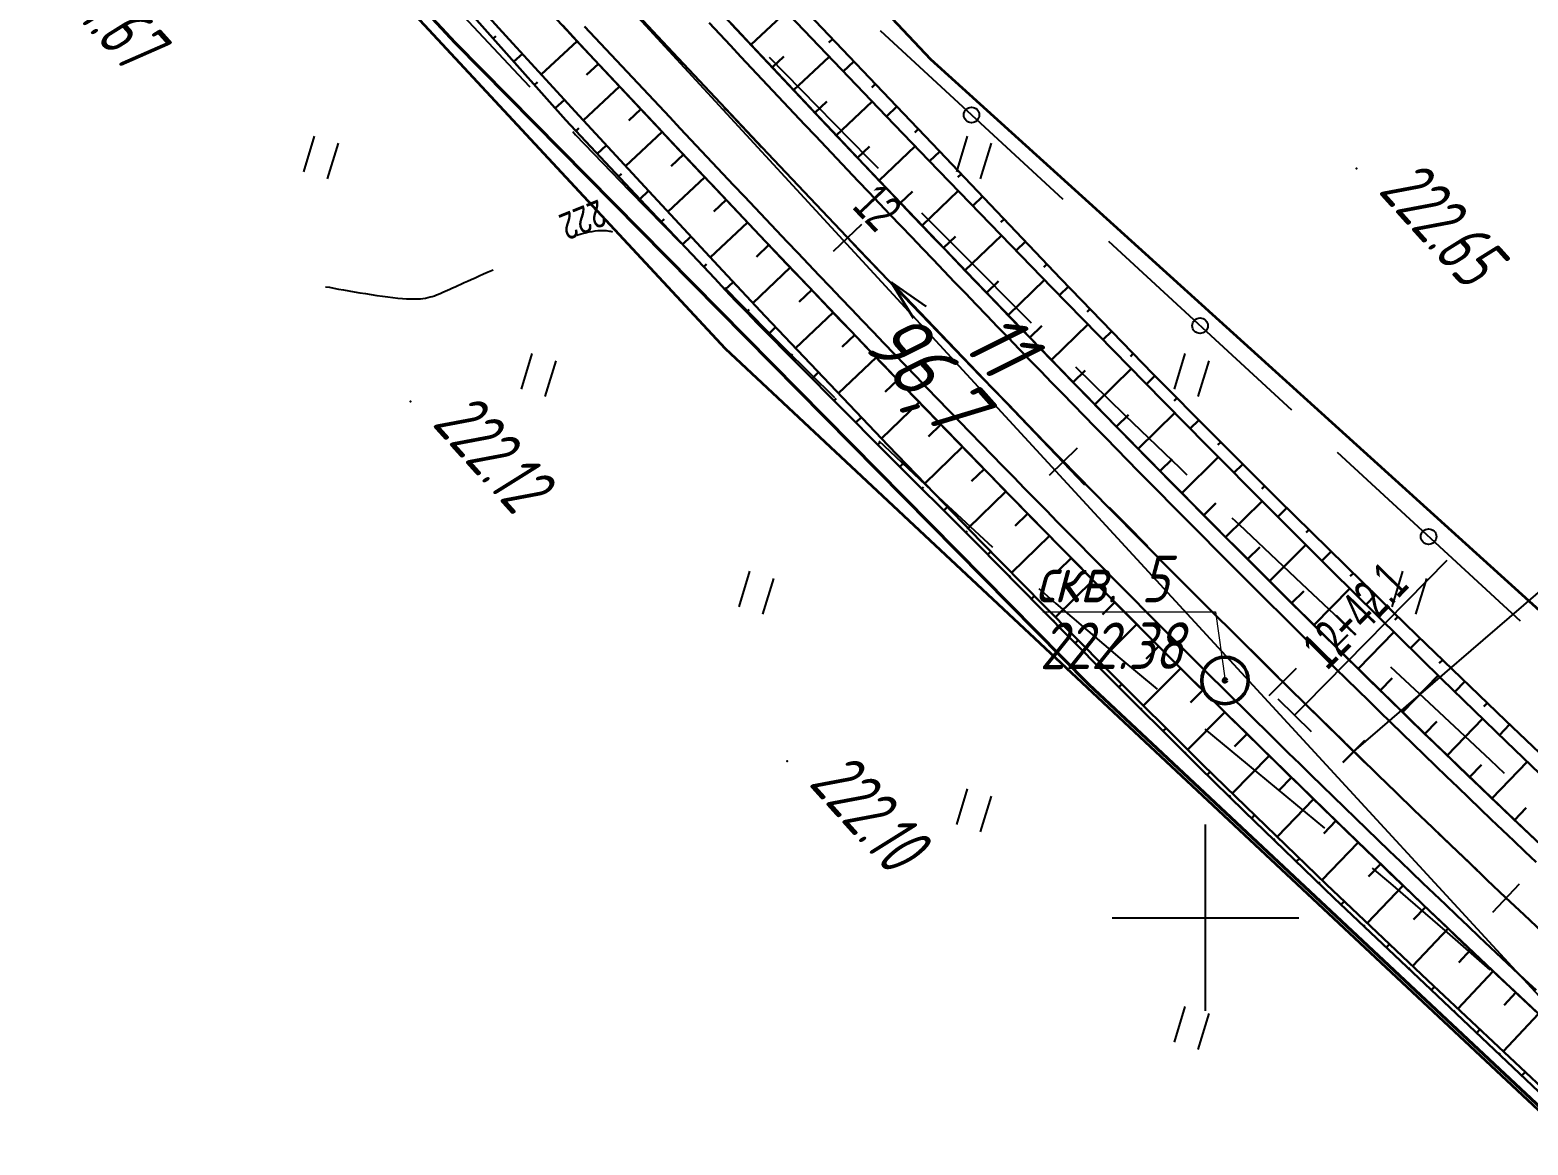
# Model space of a CAD drawing. Header units: millimetres. Extents: x -1799 to 6962, y -1020 to 4121.
# Drawn here: x -681.3 to -584.9, y 3464 to 3535.8 of the extents above; entities that cross this region are included whole.
import ezdxf
from ezdxf import colors
from ezdxf.entities.mleader import LeaderData, LeaderLine
from ezdxf.math import Vec2, Vec3

# ---------------------------------------------------------------- set-up
doc = ezdxf.new("R2010")
doc.units = ezdxf.units.MM
doc.linetypes.add('CONTI', pattern=[0])
doc.linetypes.add('STROT', pattern=[1.7, 0.5, -1.2])
for name, color, linetype, lineweight in [('10', 1, 'Continuous', 35), ('геология', 7, 'Continuous', 20), ('КОПИЯ_ОСЬ_13_ОТКОСЫ', 7, 'Continuous', 30), ('КОПИЯ_ОСЬ_ГРАНИЦЫ_ПОЛОС', 7, 'Continuous', 30), ('ОСЬ_ВЕРХ_ПОКРЫТИЯ_ГРАНИЦЫ_ПОЛОС', 7, 'Continuous', 30), ('ОСЬ_ВЕРХ_ПОКРЫТИЯ_ОСЬ', 1, 'Continuous', 30), ('Отметки', 5, 'Continuous', 30), ('Уклоны ПЧ', 5, 'Continuous', 30)]:
    doc.layers.add(name, color=color, linetype=linetype, lineweight=lineweight)
for name, color, linetype in [('_Ростелеком', 6, 'Continuous'), ('GOR_BDEFAULT', 212, 'CONTI'), ('PI_OTDEFAULT', 172, 'CONTI'), ('PI_TTDEFAULT', 5, 'CONTI'), ('PLN_O', 7, 'CONTI'), ('SETKR', 2, 'CONTI'), ('SIT_LDEFAULT', 7, 'CONTI'), ('ZAPSKDEFAULT', 7, 'CONTI'), ('КОПИЯ_ОСЬ_ТАНГЕНСЫ', 1, 'Continuous'), ('ОСЬ_ВЕРХ_ПОКРЫТИЯ_ПИКЕТЫ', 1, 'Continuous'), ('ОСЬ_ВЕРХ_ПОКРЫТИЯ_РАЗБИВКА_КРИВ', 1, 'Continuous'), ('ОСЬ_ВЕРХ_ПОКРЫТИЯ_ТАНГЕНСЫ', 1, 'Continuous'), ('разметка', 7, 'Continuous')]:
    doc.layers.add(name, color=color, linetype=linetype)
doc.styles.add('eskd', font='spds.shx', dxfattribs={"width": 1.2, "oblique": 15})
doc.styles.add('SHRFT', font='TXT', dxfattribs={"width": 3.5})
doc.styles.get("Standard").update_dxf_attribs({"font": 'arial.ttf'})
doc.styles.add('STYLE1', font='romand.shx', dxfattribs={"width": 0.9})
doc.styles.add('ГОСТ', font='', dxfattribs={"oblique": 15, "height": 4})
doc.styles.get('ГОСТ').set_extended_font_data('GOST type A')
doc.linetypes.add('кабель_связи_проект.', pattern='A,10,-1,["/",STYLE1,S=3,R=0,X=0,Y=-1.5],-4.1', length=15.1)

# ---------------------------------------------------------------- blocks, each defined once
blk = doc.blocks.new('BL_333')
at = {"color": 0}
for p, q in [((0, -6), (0, 6)), ((-6, 0), (6, 0))]:
    blk.add_line(p, q, dxfattribs=at)
blk = doc.blocks.new('BL_2011')
at = {"color": 0}
for p, q in [((0, 0), (0, 2.4)), ((1.6, 0), (1.6, 2.4))]:
    blk.add_line(p, q, dxfattribs=at)
blk = doc.blocks.new('_None')
blk = doc.blocks.new('Крест')
at = {"layer": 'Отметки'}
for points in [[(0, 1), (0, -1)], [(-1, 0), (1, 0)]]:
    blk.add_lwpolyline(points, dxfattribs=at)
blk = doc.blocks.new('Стрелка')
at = {"layer": 'Уклоны ПЧ', "ltscale": 2}
for points in [[(-0.023, -0.048), (-0.023, 17.972)], [(-0.023, -0.048), (-0.578, 2.622)], [(-0.023, -0.048), (0.532, 2.622)]]:
    blk.add_lwpolyline(points, dxfattribs=at)

msp = doc.modelspace()

# ---------------------------------------------------------------- linework, layer by layer
at = {"layer": '10'}
for points in [[(-1127.044, 3748.853), (-1082.584, 3724.793), (-1040.334, 3713.903), (-945.964, 3701.783), (-821.164, 3695.803), (-801.874, 3692.213), (-802.544, 3689.663), (-744.544, 3662.453), (-623.344, 3533.873), (-488.394, 3411.683), (-417.274, 3367.923), (-360.394, 3343.983), (-65.034, 3344.873)], [(-292.894, 3314.103), (-344.734, 3319.753), (-352.274, 3320.573), (-411.164, 3343.133), (-413.704, 3334.313), (-420.224, 3338.423), (-418.424, 3343.833), (-451.844, 3361.683), (-499.734, 3391.903), (-538.684, 3423.593), (-636.514, 3515.243), (-636.514, 3515.243), (-707.134, 3591.213), (-744.224, 3631.303), (-771.114, 3652.853), (-773.654, 3647.183), (-777.244, 3649.833)]]:
    msp.add_lwpolyline(points, dxfattribs=at)
at = {"layer": '_Ростелеком', "linetype": 'кабель_связи_проект.', "lineweight": 40, "ltscale": 0.25}
msp.add_lwpolyline([(-948.53, 3678.474), (-823.707, 3672.227), (-802.844, 3667.693), (-774.394, 3654.573), (-771.114, 3652.853), (-744.064, 3631.704), (-653.913, 3534.931), (-613.144, 3493.635), (-571.166, 3454.305), (-538.368, 3423.835), (-499.759, 3392.664), (-473.857, 3375.574), (-451.844, 3361.683), (-428.902, 3349.43), (-411.164, 3343.133), (-385.11, 3333.152), (-352.028, 3321.936), (-297.634, 3315.251)], dxfattribs=at)
at = {"layer": 'GOR_BDEFAULT', "color": 212, "elevation": 222, "flags": 128}
for points in [[(-646.088, 3522.549), (-645.808, 3522.639), (-645.548, 3522.699), (-645.318, 3522.759), (-645.098, 3522.799), (-644.908, 3522.829), (-644.728, 3522.849), (-644.568, 3522.859), (-644.428, 3522.859), (-644.298, 3522.859), (-644.188, 3522.849), (-644.078, 3522.839), (-643.988, 3522.819), (-643.908, 3522.809), (-643.838, 3522.789), (-643.778, 3522.769)], [(-662.238, 3519.239), (-661.988, 3519.199), (-661.708, 3519.149), (-661.408, 3519.089), (-661.088, 3519.029), (-660.748, 3518.969), (-660.398, 3518.909), (-660.038, 3518.849), (-659.678, 3518.799), (-659.308, 3518.739), (-658.948, 3518.679), (-658.588, 3518.629), (-658.238, 3518.589), (-657.908, 3518.549), (-657.588, 3518.509), (-657.298, 3518.489), (-657.028, 3518.469), (-656.778, 3518.459), (-656.548, 3518.449), (-656.348, 3518.459), (-656.148, 3518.469), (-655.978, 3518.489), (-655.808, 3518.509), (-655.658, 3518.539), (-655.508, 3518.579), (-655.378, 3518.619), (-655.238, 3518.659), (-655.108, 3518.709), (-654.978, 3518.769), (-654.838, 3518.819), (-654.708, 3518.879), (-654.558, 3518.949), (-654.408, 3519.009), (-654.258, 3519.079), (-654.088, 3519.159), (-653.918, 3519.229), (-653.728, 3519.319), (-653.538, 3519.399), (-653.328, 3519.499), (-653.108, 3519.599), (-652.878, 3519.699), (-652.628, 3519.809), (-652.358, 3519.929), (-652.078, 3520.059), (-651.788, 3520.189), (-651.468, 3520.329)]]:
    msp.add_lwpolyline(points, dxfattribs=at)
at = {"layer": 'PI_TTDEFAULT', "color": 5}
for p in [(-595.928, 3526.839, 222.65), (-656.778, 3511.859, 222.119), (-632.558, 3488.719, 222.097)]:
    msp.add_point(p, dxfattribs=at)
at = {"layer": 'PLN_O'}
for p, q in [((-626.578, 3535.719), (-614.818, 3524.869)), ((-611.878, 3522.159), (-600.118, 3511.309)), ((-597.178, 3508.589), (-585.418, 3497.739))]:
    msp.add_line(p, q, dxfattribs=at)
for centre in [(-620.698, 3530.289), (-605.998, 3516.729), (-591.298, 3503.159)]:
    msp.add_circle(centre, 0.5, dxfattribs=at)
at = {"layer": 'SIT_LDEFAULT', "color": 7}
for p, q in [((-653.698, 3536.999), (-649.848, 3532.899)), ((-630.598, 3530.829), (-633.688, 3533.979)), ((-649.848, 3532.899), (-649.108, 3532.109)), ((-627.328, 3527.489), (-630.598, 3530.829)), ((-646.348, 3529.219), (-646.158, 3529.009)), ((-646.158, 3529.009), (-642.708, 3525.429)), ((-626.688, 3526.839), (-627.328, 3527.489)), ((-642.708, 3525.429), (-639.388, 3522.039)), ((-620.768, 3520.829), (-623.888, 3523.979)), ((-617.468, 3517.519), (-620.768, 3520.829)), ((-636.588, 3519.189), (-636.058, 3518.659)), ((-636.068, 3518.649), (-632.728, 3515.289)), ((-616.838, 3516.889), (-617.468, 3517.519)), ((-632.728, 3515.289), (-629.518, 3512.109)), ((-610.818, 3510.959), (-613.998, 3514.069)), ((-607.288, 3507.559), (-610.818, 3510.959)), ((-626.648, 3509.329), (-625.948, 3508.649)), ((-625.948, 3508.649), (-622.508, 3505.389)), ((-606.818, 3507.109), (-607.288, 3507.559)), ((-622.508, 3505.389), (-619.348, 3502.489)), ((-603.468, 3503.909), (-603.928, 3504.349)), ((-599.448, 3500.129), (-603.468, 3503.909)), ((-616.368, 3499.829), (-615.268, 3498.859)), ((-596.648, 3497.479), (-599.458, 3500.119)), ((-615.268, 3498.859), (-611.148, 3495.339)), ((-611.148, 3495.339), (-608.758, 3493.339)), ((-591.268, 3492.469), (-593.728, 3494.759)), ((-587.308, 3488.769), (-591.268, 3492.469)), ((-605.688, 3490.779), (-602.338, 3487.999)), ((-602.338, 3487.999), (-597.988, 3484.399)), ((-586.408, 3487.929), (-587.308, 3488.769)), ((-594.928, 3481.829), (-593.758, 3480.849)), ((-593.758, 3480.849), (-589.928, 3477.549)), ((-589.928, 3477.549), (-587.358, 3475.279))]:
    msp.add_line(p, q, dxfattribs=at)
at = {"layer": 'геология', "color": 1, "linetype": 'Continuous'}
for p, q in [((-616.1, 3498.321), (-605.009, 3498.321)), ((-605.009, 3498.321), (-604.387, 3493.91))]:
    msp.add_line(p, q, dxfattribs=at)
at = {"layer": 'геология', "color": 1, "linetype": 'Continuous', "lineweight": 50}
for radius in [1.5, 0.103]:
    msp.add_circle((-604.394, 3493.906), radius, dxfattribs=at)
at = {"layer": 'КОПИЯ_ОСЬ_13_ОТКОСЫ'}
for points in [[(-723.317, 3618.575), (-720.562, 3615.699), (-715.403, 3610.271), (-660.943, 3551.096), (-653.742, 3543.303), (-648.553, 3537.712), (-644.344, 3533.199), (-639.334, 3527.855), (-634.307, 3522.528), (-626.284, 3514.117), (-618.978, 3506.567), (-614.966, 3502.471), (-610.936, 3498.394), (-606.973, 3494.425), (-602.989, 3490.476), (-597.104, 3484.721), (-591.171, 3479.014), (-585.191, 3473.356), (-579.166, 3467.747)], [(-707.505, 3617.538), (-700.795, 3610.124), (-691.752, 3600.235), (-678.212, 3585.515), (-669.994, 3576.634), (-663.188, 3569.308), (-650.987, 3556.224), (-644.442, 3549.325), (-639.853, 3544.508), (-637.227, 3541.761), (-630.995, 3535.223), (-626.194, 3530.215), (-623.443, 3527.364), (-615.536, 3519.185), (-609.568, 3513.096), (-605.586, 3509.047), (-601.584, 3505.017), (-599.576, 3503.011), (-597.564, 3501.01), (-594.558, 3498.038), (-590.437, 3493.99), (-586.292, 3489.966), (-584.158, 3487.912)], [(-707.505, 3617.538), (-700.795, 3610.124), (-691.752, 3600.235), (-678.212, 3585.515), (-669.994, 3576.634), (-663.188, 3569.308), (-650.987, 3556.224), (-644.442, 3549.325), (-639.853, 3544.508), (-637.227, 3541.761), (-630.995, 3535.223), (-626.194, 3530.215), (-623.443, 3527.364), (-615.536, 3519.185), (-609.568, 3513.096), (-605.586, 3509.047), (-601.584, 3505.017), (-599.576, 3503.011), (-597.564, 3501.01), (-594.558, 3498.038), (-590.437, 3493.99), (-586.292, 3489.966), (-584.158, 3487.912)], [(-707.234, 3617.788), (-704.962, 3615.258), (-700.5, 3610.395), (-691.411, 3600.549), (-677.796, 3585.898), (-662.629, 3569.822), (-650.401, 3556.765), (-643.807, 3549.914), (-639.183, 3545.132), (-635.079, 3540.902), (-630.311, 3535.867), (-625.528, 3530.846), (-622.788, 3527.987), (-614.947, 3519.753), (-609.029, 3513.623), (-605.028, 3509.598), (-601.007, 3505.593), (-594.445, 3499.143), (-592.038, 3496.797), (-586.357, 3491.322), (-580.633, 3485.89)], [(-688.185, 3576.338), (-680.046, 3567.385), (-673.352, 3559.954), (-657.069, 3541.522), (-652, 3535.809), (-648.187, 3531.529), (-646.796, 3529.946), (-642.012, 3524.853), (-637.214, 3519.774), (-636.535, 3519.041), (-635.851, 3518.314), (-635.159, 3517.593), (-634.461, 3516.878), (-626.375, 3508.719), (-620.264, 3502.637), (-616.239, 3498.529), (-612.195, 3494.44), (-606.083, 3488.342), (-603.132, 3485.467), (-597.363, 3479.901), (-591.551, 3474.381), (-584.235, 3467.451)], [(-687.914, 3576.587), (-679.756, 3567.651), (-673.051, 3560.231), (-661.092, 3546.896), (-654.687, 3539.827), (-650.19, 3534.885), (-647.614, 3532.064), (-646.198, 3530.505), (-641.457, 3525.376), (-636.7, 3520.261), (-633.97, 3517.345), (-626.056, 3509.026), (-620.074, 3502.823), (-616.045, 3498.721), (-611.996, 3494.638), (-605.879, 3488.55), (-604.369, 3487.068), (-597.885, 3480.803), (-591.346, 3474.597), (-584.003, 3467.701)], [(-687.914, 3576.587), (-679.756, 3567.651), (-673.051, 3560.231), (-661.092, 3546.896), (-654.687, 3539.827), (-650.19, 3534.885), (-647.614, 3532.064), (-646.198, 3530.505), (-641.457, 3525.376), (-636.699, 3520.261), (-633.97, 3517.345), (-626.056, 3509.026), (-620.074, 3502.823), (-616.045, 3498.721), (-611.996, 3494.638), (-605.879, 3488.55), (-604.369, 3487.068), (-597.885, 3480.803), (-591.346, 3474.597), (-584.003, 3467.701)], [(-634.883, 3534.8), (-632.62, 3536.925)], [(-651.469, 3535.212), (-651.294, 3535.368)], [(-646.063, 3535.042), (-648.369, 3532.891)], [(-629.648, 3535.169), (-629.875, 3534.952)], [(-650.138, 3533.719), (-649.58, 3534.217)], [(-644.699, 3533.579), (-645.468, 3532.862)], [(-633.513, 3533.343), (-632.76, 3534.052)], [(-632.142, 3531.887), (-629.86, 3534.037)], [(-628.269, 3533.72), (-628.942, 3533.078)], [(-648.808, 3532.226), (-648.622, 3532.392)], [(-643.333, 3532.118), (-645.67, 3529.931)], [(-626.889, 3532.272), (-627.113, 3532.058)], [(-647.483, 3530.728), (-646.881, 3531.257)], [(-641.966, 3530.658), (-642.744, 3529.929)], [(-630.77, 3530.432), (-630.01, 3531.149)], [(-629.396, 3528.978), (-627.096, 3531.154)], [(-625.508, 3530.825), (-626.17, 3530.191)], [(-646.14, 3529.246), (-645.945, 3529.429)], [(-640.598, 3529.2), (-642.951, 3526.989)], [(-624.124, 3529.381), (-624.345, 3529.17)], [(-644.772, 3527.787), (-644.192, 3528.331)], [(-639.228, 3527.742), (-640.012, 3527.005)], [(-628.02, 3527.527), (-627.256, 3528.256)], [(-626.639, 3526.08), (-624.33, 3528.283)], [(-622.741, 3527.937), (-623.395, 3527.314)], [(-643.402, 3526.33), (-643.209, 3526.511)], [(-637.857, 3526.286), (-640.228, 3524.052)], [(-621.361, 3526.489), (-621.579, 3526.281)], [(-642.031, 3524.873), (-641.476, 3525.397)], [(-636.484, 3524.831), (-637.274, 3524.086)], [(-625.259, 3524.633), (-624.489, 3525.367)], [(-623.878, 3523.186), (-621.55, 3525.406)], [(-619.982, 3525.041), (-620.615, 3524.438)], [(-640.659, 3523.418), (-640.474, 3523.593)], [(-635.111, 3523.378), (-637.499, 3521.119)], [(-618.603, 3523.592), (-618.814, 3523.391)], [(-639.286, 3521.964), (-638.754, 3522.467)], [(-633.734, 3521.927), (-634.527, 3521.171)], [(-622.498, 3521.738), (-621.722, 3522.479)], [(-621.118, 3520.291), (-618.77, 3522.53)], [(-617.224, 3522.144), (-617.834, 3521.562)], [(-637.912, 3520.511), (-637.735, 3520.679)], [(-632.353, 3520.48), (-634.758, 3518.187)], [(-615.844, 3520.695), (-616.048, 3520.502)], [(-636.545, 3519.051), (-636.023, 3519.538)], [(-630.973, 3519.033), (-631.774, 3518.268)], [(-619.731, 3518.85), (-618.954, 3519.602)], [(-618.341, 3517.412), (-616.006, 3519.671)], [(-614.462, 3519.25), (-615.047, 3518.686)], [(-635.167, 3517.601), (-634.996, 3517.767)], [(-629.593, 3517.586), (-632.008, 3515.282)], [(-613.073, 3517.812), (-613.268, 3517.623)], [(-633.765, 3516.176), (-633.298, 3516.638)], [(-628.212, 3516.138), (-629.017, 3515.37)], [(-616.95, 3515.975), (-616.172, 3516.728)], [(-615.559, 3514.538), (-613.21, 3516.811)], [(-611.683, 3516.373), (-612.247, 3515.829)], [(-632.357, 3514.755), (-632.201, 3514.909)], [(-626.832, 3514.691), (-629.251, 3512.384)], [(-610.294, 3514.934), (-610.482, 3514.753)], [(-630.949, 3513.335), (-630.54, 3513.739)], [(-625.445, 3513.25), (-626.246, 3512.475)], [(-614.168, 3513.101), (-613.385, 3513.858)], [(-612.776, 3511.665), (-610.419, 3513.965)], [(-608.904, 3513.496), (-609.44, 3512.965)], [(-607.496, 3512.076), (-607.674, 3511.899)], [(-629.541, 3511.914), (-629.405, 3512.049)], [(-624.054, 3511.813), (-626.477, 3509.468)], [(-609.977, 3508.807), (-607.626, 3511.117)], [(-628.133, 3510.493), (-627.783, 3510.841)], [(-622.664, 3510.375), (-623.471, 3509.594)], [(-611.377, 3510.235), (-610.593, 3511.003)], [(-606.085, 3510.658), (-606.635, 3510.11)], [(-626.725, 3509.073), (-626.609, 3509.189)], [(-604.672, 3509.243), (-604.855, 3509.06)], [(-621.273, 3508.938), (-623.703, 3506.586)], [(-607.169, 3505.958), (-604.824, 3508.277)], [(-625.31, 3507.659), (-625.02, 3507.951)], [(-619.882, 3507.501), (-620.692, 3506.717)], [(-608.574, 3507.382), (-607.792, 3508.153)], [(-603.257, 3507.83), (-603.82, 3507.264)], [(-623.893, 3506.249), (-623.796, 3506.346)], [(-601.839, 3506.419), (-602.027, 3506.23)], [(-618.489, 3506.066), (-620.917, 3503.696)], [(-604.352, 3503.119), (-602.013, 3505.447)], [(-622.475, 3504.838), (-622.243, 3505.071)], [(-617.091, 3504.635), (-617.899, 3503.844)], [(-605.762, 3504.537), (-604.981, 3505.312)], [(-600.417, 3505.013), (-600.993, 3504.427)], [(-621.058, 3503.427), (-620.98, 3503.505)], [(-598.99, 3503.611), (-599.183, 3503.416)], [(-615.691, 3503.208), (-618.116, 3500.825)], [(-602.939, 3501.703), (-602.161, 3502.48)], [(-601.524, 3500.289), (-599.192, 3502.629)], [(-619.649, 3502.007), (-619.458, 3502.193)], [(-614.288, 3501.782), (-615.095, 3500.986)], [(-597.564, 3502.209), (-598.16, 3501.603)], [(-618.251, 3500.577), (-618.187, 3500.639)], [(-596.138, 3500.807), (-596.336, 3500.605)], [(-612.883, 3500.359), (-615.301, 3497.968)], [(-600.107, 3498.879), (-599.331, 3499.66)], [(-598.686, 3497.471), (-596.361, 3499.821)], [(-616.85, 3499.15), (-616.656, 3499.34)], [(-611.476, 3498.938), (-612.28, 3498.139)], [(-594.712, 3499.405), (-595.317, 3498.789)], [(-615.447, 3497.725), (-615.382, 3497.788)], [(-593.28, 3498.008), (-593.481, 3497.802)], [(-610.066, 3497.519), (-612.476, 3495.12)], [(-597.263, 3496.065), (-596.49, 3496.85)], [(-595.838, 3494.663), (-593.525, 3497.019)], [(-614.041, 3496.302), (-613.844, 3496.497)], [(-608.653, 3496.103), (-609.455, 3495.302)], [(-591.847, 3496.613), (-592.465, 3495.976)], [(-612.633, 3494.882), (-612.567, 3494.947)], [(-590.411, 3495.221), (-590.617, 3495.008)], [(-607.238, 3494.689), (-609.634, 3492.287)], [(-594.409, 3493.263), (-593.64, 3494.05)], [(-592.977, 3491.866), (-590.679, 3494.227)], [(-588.972, 3493.832), (-589.603, 3493.177)], [(-611.219, 3493.467), (-611.02, 3493.667)], [(-605.821, 3493.279), (-606.618, 3492.476)], [(-609.803, 3492.054), (-609.737, 3492.121)], [(-604.401, 3491.87), (-606.79, 3489.456)], [(-587.53, 3492.446), (-587.74, 3492.227)], [(-591.543, 3490.473), (-590.779, 3491.261)], [(-590.106, 3489.082), (-587.822, 3491.446)], [(-586.086, 3491.063), (-586.73, 3490.389)], [(-608.388, 3490.642), (-608.185, 3490.845)], [(-602.978, 3490.465), (-603.773, 3489.659)], [(-606.972, 3489.229), (-606.904, 3489.297)], [(-601.552, 3489.062), (-603.93, 3486.64)], [(-605.55, 3487.823), (-605.349, 3488.029)], [(-588.666, 3487.693), (-587.906, 3488.483)], [(-587.224, 3486.308), (-584.953, 3488.677)], [(-600.124, 3487.662), (-600.915, 3486.853)], [(-604.117, 3486.427), (-604.05, 3486.496)], [(-598.693, 3486.265), (-601.049, 3483.846)], [(-602.684, 3485.032), (-602.486, 3485.236)], [(-585.778, 3484.926), (-585.023, 3485.717)], [(-597.258, 3484.871), (-598.042, 3484.063)], [(-601.248, 3483.64), (-601.182, 3483.708)], [(-595.822, 3483.48), (-598.157, 3481.063)], [(-599.809, 3482.251), (-599.61, 3482.458)], [(-594.382, 3482.091), (-595.159, 3481.284)], [(-598.368, 3480.864), (-598.301, 3480.934)], [(-592.94, 3480.706), (-595.254, 3478.292)], [(-596.924, 3479.481), (-596.722, 3479.691)], [(-591.495, 3479.323), (-592.264, 3478.517)], [(-595.477, 3478.1), (-595.41, 3478.17)], [(-590.047, 3477.944), (-592.34, 3475.533)], [(-594.027, 3476.722), (-593.824, 3476.936)], [(-588.596, 3476.567), (-589.359, 3475.762)], [(-592.575, 3475.347), (-592.507, 3475.418)], [(-587.143, 3475.193), (-589.422, 3472.777)], [(-591.123, 3473.972), (-590.915, 3474.189)], [(-585.687, 3473.821), (-586.445, 3473.015)], [(-589.676, 3472.591), (-589.606, 3472.664)], [(-584.228, 3472.453), (-586.498, 3470.029)], [(-588.225, 3471.214), (-588.007, 3471.444)], [(-586.773, 3469.839), (-586.7, 3469.916)], [(-585.317, 3468.468), (-585.088, 3468.711)]]:
    msp.add_lwpolyline(points, dxfattribs=at)
at = {"layer": 'КОПИЯ_ОСЬ_ГРАНИЦЫ_ПОЛОС'}
for points in [[(-636.156, 3536.158), (-635.474, 3535.429), (-634.791, 3534.702), (-634.107, 3533.974), (-633.424, 3533.247), (-632.74, 3532.52), (-632.056, 3531.794), (-631.371, 3531.068), (-630.686, 3530.342), (-630.001, 3529.617), (-629.316, 3528.892), (-628.63, 3528.168), (-627.943, 3527.444), (-627.257, 3526.72), (-626.57, 3525.997), (-625.882, 3525.274), (-625.194, 3524.551), (-624.506, 3523.829), (-623.818, 3523.108), (-623.129, 3522.387), (-622.439, 3521.666), (-621.749, 3520.946), (-621.059, 3520.226), (-620.368, 3519.507), (-619.677, 3518.788), (-618.986, 3518.07), (-618.293, 3517.352), (-617.601, 3516.635), (-616.908, 3515.918), (-616.214, 3515.202), (-615.52, 3514.486), (-614.826, 3513.771), (-614.131, 3513.056), (-613.436, 3512.342), (-612.74, 3511.628), (-612.043, 3510.915), (-611.346, 3510.203), (-610.648, 3509.491), (-609.95, 3508.78), (-609.252, 3508.069), (-608.552, 3507.359), (-607.853, 3506.65), (-607.152, 3505.941), (-606.451, 3505.233), (-605.75, 3504.525), (-605.048, 3503.818), (-604.345, 3503.112), (-603.642, 3502.406), (-602.938, 3501.701), (-602.234, 3500.997), (-601.528, 3500.293), (-600.823, 3499.59), (-600.116, 3498.888), (-599.409, 3498.187), (-598.702, 3497.486), (-597.993, 3496.785), (-597.285, 3496.086), (-596.575, 3495.387), (-595.865, 3494.689), (-595.154, 3493.992), (-594.442, 3493.296), (-593.73, 3492.6), (-593.017, 3491.905), (-592.303, 3491.21), (-591.588, 3490.516), (-590.873, 3489.823), (-590.157, 3489.131), (-589.441, 3488.44), (-588.724, 3487.749), (-588.006, 3487.059), (-587.287, 3486.369), (-586.568, 3485.681), (-585.848, 3484.993), (-585.127, 3484.305), (-584.406, 3483.619)], [(-646.993, 3536.037), (-646.31, 3535.305), (-645.628, 3534.573), (-644.945, 3533.841), (-644.262, 3533.11), (-643.578, 3532.379), (-642.894, 3531.648), (-642.21, 3530.918), (-641.525, 3530.187), (-640.84, 3529.457), (-640.155, 3528.728), (-639.47, 3527.998), (-638.784, 3527.269), (-638.097, 3526.54), (-637.41, 3525.812), (-636.723, 3525.083), (-636.036, 3524.355), (-635.348, 3523.628), (-634.66, 3522.901), (-633.971, 3522.174), (-633.282, 3521.447), (-632.592, 3520.721), (-631.902, 3519.995), (-631.212, 3519.269), (-630.521, 3518.544), (-629.829, 3517.819), (-629.137, 3517.095), (-628.445, 3516.371), (-627.752, 3515.648), (-627.059, 3514.924), (-626.365, 3514.202), (-625.671, 3513.479), (-624.976, 3512.757), (-624.281, 3512.036), (-623.585, 3511.315), (-622.889, 3510.594), (-622.192, 3509.874), (-621.494, 3509.155), (-620.797, 3508.436), (-620.098, 3507.717), (-619.399, 3506.999), (-618.699, 3506.281), (-617.999, 3505.564), (-617.298, 3504.847), (-616.597, 3504.131), (-615.895, 3503.416), (-615.192, 3502.7), (-614.489, 3501.986), (-613.785, 3501.272), (-613.081, 3500.559), (-612.376, 3499.846), (-611.67, 3499.133), (-610.963, 3498.422), (-610.256, 3497.711), (-609.549, 3497), (-608.84, 3496.29), (-608.131, 3495.581), (-607.422, 3494.872), (-606.711, 3494.164), (-606, 3493.457), (-605.289, 3492.75), (-604.576, 3492.044), (-603.863, 3491.339), (-603.149, 3490.634), (-602.435, 3489.93), (-601.719, 3489.226), (-601.003, 3488.524), (-600.286, 3487.822), (-599.569, 3487.12), (-598.851, 3486.42), (-598.132, 3485.72), (-597.413, 3485.021), (-596.692, 3484.322), (-595.971, 3483.625), (-595.25, 3482.928), (-594.527, 3482.231), (-593.804, 3481.536), (-593.081, 3480.841), (-592.356, 3480.147), (-591.631, 3479.454), (-590.905, 3478.761), (-590.179, 3478.069), (-589.452, 3477.378), (-588.724, 3476.687), (-587.995, 3475.998), (-587.266, 3475.309), (-586.536, 3474.62), (-585.806, 3473.933), (-585.074, 3473.246), (-584.342, 3472.56)]]:
    msp.add_lwpolyline(points, dxfattribs=at)
at = {"layer": 'КОПИЯ_ОСЬ_ТАНГЕНСЫ'}
msp.add_line((-773.698, 3679.529), (-578.388, 3467.279), dxfattribs=at)
at = {"layer": 'ОСЬ_ВЕРХ_ПОКРЫТИЯ_ГРАНИЦЫ_ПОЛОС', "linetype": 'Continuous'}
for points in [[(-579.717, 3479.189), (-585.648, 3484.802), (-591.534, 3490.464), (-597.373, 3496.173), (-601.327, 3500.093), (-605.261, 3504.032), (-609.265, 3508.083), (-613.25, 3512.152), (-620.514, 3519.659), (-628.5, 3528.03), (-633.508, 3533.338), (-638.499, 3538.661), (-642.696, 3543.161), (-647.873, 3548.739), (-655.063, 3556.519), (-711.21, 3617.528)], [(-584.379, 3482.214), (-585.101, 3482.9), (-585.823, 3483.588), (-586.545, 3484.275), (-587.266, 3484.964), (-587.986, 3485.653), (-588.705, 3486.344), (-589.423, 3487.034), (-590.141, 3487.726), (-590.859, 3488.418), (-591.575, 3489.111), (-592.291, 3489.805), (-593.006, 3490.499), (-593.721, 3491.194), (-594.434, 3491.89), (-595.147, 3492.587), (-595.86, 3493.284), (-596.571, 3493.982), (-597.282, 3494.681), (-597.993, 3495.38), (-598.702, 3496.08), (-599.411, 3496.781), (-600.119, 3497.482), (-600.827, 3498.185), (-601.534, 3498.888), (-602.24, 3499.591), (-602.946, 3500.295), (-603.651, 3501), (-604.356, 3501.706), (-605.06, 3502.412), (-605.763, 3503.119), (-606.466, 3503.827), (-607.168, 3504.535), (-607.869, 3505.244), (-608.57, 3505.953), (-609.27, 3506.663), (-609.97, 3507.374), (-610.669, 3508.085), (-611.368, 3508.797), (-612.066, 3509.509), (-612.764, 3510.222), (-613.461, 3510.936), (-614.157, 3511.65), (-614.853, 3512.364), (-615.549, 3513.08), (-616.244, 3513.795), (-616.938, 3514.512), (-617.632, 3515.228), (-618.326, 3515.946), (-619.019, 3516.663), (-619.711, 3517.382), (-620.403, 3518.1), (-621.095, 3518.82), (-621.786, 3519.539), (-622.477, 3520.26), (-623.167, 3520.98), (-623.857, 3521.701), (-624.546, 3522.423), (-625.235, 3523.145), (-625.924, 3523.867), (-626.612, 3524.59), (-627.3, 3525.313), (-627.987, 3526.037), (-628.674, 3526.761), (-629.361, 3527.486), (-630.047, 3528.21), (-630.733, 3528.936), (-631.419, 3529.661), (-632.104, 3530.387), (-632.789, 3531.114), (-633.473, 3531.84), (-634.157, 3532.568), (-634.841, 3533.295), (-635.525, 3534.023), (-636.208, 3534.751), (-636.891, 3535.479), (-637.574, 3536.208)], [(-636.162, 3536.163), (-635.479, 3535.435), (-634.796, 3534.707), (-634.113, 3533.98), (-633.429, 3533.253), (-632.745, 3532.526), (-632.061, 3531.8), (-631.376, 3531.074), (-630.692, 3530.348), (-630.006, 3529.623), (-629.321, 3528.898), (-628.635, 3528.173), (-627.949, 3527.449), (-627.262, 3526.726), (-626.575, 3526.002), (-625.888, 3525.279), (-625.2, 3524.557), (-624.512, 3523.835), (-623.823, 3523.113), (-623.134, 3522.392), (-622.445, 3521.672), (-621.755, 3520.951), (-621.065, 3520.232), (-620.374, 3519.512), (-619.683, 3518.794), (-618.991, 3518.075), (-618.299, 3517.358), (-617.607, 3516.64), (-616.914, 3515.924), (-616.22, 3515.207), (-615.526, 3514.492), (-614.832, 3513.777), (-614.137, 3513.062), (-613.441, 3512.348), (-612.745, 3511.634), (-612.049, 3510.921), (-611.352, 3510.209), (-610.654, 3509.497), (-609.956, 3508.786), (-609.257, 3508.075), (-608.558, 3507.365), (-607.858, 3506.656), (-607.158, 3505.947), (-606.457, 3505.239), (-605.756, 3504.531), (-605.054, 3503.824), (-604.351, 3503.118), (-603.648, 3502.412), (-602.944, 3501.707), (-602.24, 3501.003), (-601.534, 3500.299), (-600.829, 3499.596), (-600.122, 3498.894), (-599.415, 3498.193), (-598.708, 3497.492), (-598, 3496.792), (-597.291, 3496.092), (-596.581, 3495.393), (-595.871, 3494.695), (-595.16, 3493.998), (-594.448, 3493.302), (-593.736, 3492.606), (-593.023, 3491.911), (-592.309, 3491.216), (-591.595, 3490.523), (-590.88, 3489.83), (-590.164, 3489.137), (-589.447, 3488.446), (-588.73, 3487.755), (-588.012, 3487.065), (-587.294, 3486.375), (-586.574, 3485.687), (-585.854, 3484.999), (-585.134, 3484.312), (-584.412, 3483.625)]]:
    msp.add_lwpolyline(points, dxfattribs=at)
at = {"layer": 'ОСЬ_ВЕРХ_ПОКРЫТИЯ_ГРАНИЦЫ_ПОЛОС', "linetype": 'Continuous', "lineweight": 30}
for points in [[(-584.341, 3472.559), (-585.073, 3473.245), (-585.805, 3473.932), (-586.535, 3474.62), (-587.265, 3475.308), (-587.994, 3475.997), (-588.723, 3476.687), (-589.451, 3477.377), (-590.178, 3478.068), (-590.905, 3478.76), (-591.63, 3479.453), (-592.355, 3480.146), (-593.08, 3480.84), (-593.804, 3481.535), (-594.527, 3482.23), (-595.249, 3482.927), (-595.97, 3483.624), (-596.691, 3484.321), (-597.412, 3485.02), (-598.131, 3485.719), (-598.85, 3486.419), (-599.568, 3487.119), (-600.286, 3487.821), (-601.002, 3488.523), (-601.718, 3489.225), (-602.434, 3489.929), (-603.148, 3490.633), (-603.862, 3491.338), (-604.575, 3492.043), (-605.288, 3492.749), (-606, 3493.456), (-606.711, 3494.163), (-607.421, 3494.871), (-608.131, 3495.58), (-608.84, 3496.289), (-609.548, 3496.999), (-610.256, 3497.71), (-610.963, 3498.421), (-611.669, 3499.133), (-612.375, 3499.845), (-613.08, 3500.558), (-613.784, 3501.271), (-614.488, 3501.985), (-615.191, 3502.7), (-615.894, 3503.415), (-616.596, 3504.13), (-617.297, 3504.846), (-617.998, 3505.563), (-618.699, 3506.28), (-619.398, 3506.998), (-620.097, 3507.716), (-620.796, 3508.435), (-621.494, 3509.154), (-622.191, 3509.874), (-622.888, 3510.594), (-623.584, 3511.314), (-624.28, 3512.035), (-624.976, 3512.757), (-625.67, 3513.479), (-626.365, 3514.201), (-627.058, 3514.924), (-627.752, 3515.647), (-628.445, 3516.37), (-629.137, 3517.094), (-629.829, 3517.819), (-630.52, 3518.544), (-631.211, 3519.269), (-631.902, 3519.994), (-632.592, 3520.72), (-633.281, 3521.446), (-633.97, 3522.173), (-634.659, 3522.9), (-635.347, 3523.627), (-636.035, 3524.355), (-636.723, 3525.083), (-637.41, 3525.811), (-638.097, 3526.54), (-638.783, 3527.269), (-639.469, 3527.998), (-640.155, 3528.727), (-640.84, 3529.457), (-641.525, 3530.187), (-642.209, 3530.917), (-642.894, 3531.648), (-643.578, 3532.379), (-644.261, 3533.11), (-644.944, 3533.841), (-645.627, 3534.572), (-646.31, 3535.304), (-646.992, 3536.036)], [(-584.39, 3473.975), (-585.12, 3474.661), (-585.85, 3475.348), (-586.579, 3476.035), (-587.308, 3476.724), (-588.036, 3477.413), (-588.763, 3478.103), (-589.489, 3478.793), (-590.215, 3479.484), (-590.94, 3480.176), (-591.664, 3480.869), (-592.388, 3481.562), (-593.111, 3482.256), (-593.833, 3482.951), (-594.555, 3483.647), (-595.276, 3484.343), (-595.996, 3485.04), (-596.715, 3485.738), (-597.434, 3486.436), (-598.152, 3487.135), (-598.87, 3487.835), (-599.587, 3488.536), (-600.303, 3489.237), (-601.018, 3489.939), (-601.732, 3490.642), (-602.446, 3491.345), (-603.16, 3492.049), (-603.872, 3492.754), (-604.584, 3493.46), (-605.295, 3494.166), (-606.005, 3494.872), (-606.715, 3495.58), (-607.424, 3496.288), (-608.132, 3496.996), (-608.84, 3497.706), (-609.547, 3498.416), (-610.254, 3499.126), (-610.959, 3499.837), (-611.664, 3500.549), (-612.369, 3501.261), (-613.073, 3501.974), (-613.776, 3502.687), (-614.479, 3503.401), (-615.181, 3504.116), (-615.882, 3504.831), (-616.583, 3505.546), (-617.283, 3506.262), (-617.983, 3506.979), (-618.682, 3507.696), (-619.381, 3508.414), (-620.079, 3509.132), (-620.776, 3509.85), (-621.473, 3510.57), (-622.17, 3511.289), (-622.865, 3512.009), (-623.561, 3512.73), (-624.256, 3513.451), (-624.95, 3514.172), (-625.644, 3514.894), (-626.337, 3515.616), (-627.03, 3516.339), (-627.722, 3517.062), (-628.414, 3517.786), (-629.106, 3518.509), (-629.797, 3519.234), (-630.487, 3519.959), (-631.177, 3520.684), (-631.867, 3521.409), (-632.556, 3522.135), (-633.245, 3522.861), (-633.933, 3523.588), (-634.621, 3524.315), (-635.309, 3525.042), (-635.996, 3525.769), (-636.683, 3526.497), (-637.369, 3527.226), (-638.055, 3527.954), (-638.741, 3528.683), (-639.426, 3529.412), (-640.111, 3530.141), (-640.796, 3530.871), (-641.48, 3531.601), (-642.164, 3532.331), (-642.847, 3533.062), (-643.531, 3533.793), (-644.214, 3534.524), (-644.896, 3535.255), (-645.579, 3535.986)]]:
    msp.add_lwpolyline(points, dxfattribs=at)
at = {"layer": 'ОСЬ_ВЕРХ_ПОКРЫТИЯ_ОСЬ'}
msp.add_lwpolyline([(-644.624, 3539.363), (-640.571, 3535.02), (-637.185, 3531.408), (-633.791, 3527.804), (-631.069, 3524.927), (-628.342, 3522.056), (-625.607, 3519.191), (-622.866, 3516.333), (-620.117, 3513.482), (-618.05, 3511.349), (-615.978, 3509.22), (-613.902, 3507.096), (-611.821, 3504.977), (-609.734, 3502.863), (-607.642, 3500.754), (-605.545, 3498.651), (-603.442, 3496.553), (-601.333, 3494.462), (-599.218, 3492.376), (-599.218, 3492.376, 0.026039), (-521.301, 3423.363)], format="xyb", dxfattribs=at)
at = {"layer": 'ОСЬ_ВЕРХ_ПОКРЫТИЯ_ПИКЕТЫ'}
for p, q in [((-629.57, 3521.533), (-627.759, 3523.256)), ((-629.57, 3521.533), (-627.759, 3523.256)), ((-615.677, 3507.122), (-613.89, 3508.87)), ((-601.558, 3492.927), (-599.801, 3494.706)), ((-587.168, 3479.001), (-585.447, 3480.815))]:
    msp.add_line(p, q, dxfattribs=at)
at = {"layer": 'ОСЬ_ВЕРХ_ПОКРЫТИЯ_РАЗБИВКА_КРИВ'}
for p, q in [((-599.218, 3492.376), (-590.103, 3501.646)), ((-600.988, 3492.715), (-598.849, 3490.612)), ((-599.218, 3492.376), (-599.919, 3491.663))]:
    msp.add_line(p, q, dxfattribs=at)
at = {"layer": 'ОСЬ_ВЕРХ_ПОКРЫТИЯ_ТАНГЕНСЫ'}
msp.add_line((-773.698, 3679.529), (-578.388, 3467.279), dxfattribs=at)
at = {"layer": 'разметка', "linetype": 'STROT', "lineweight": 30, "ltscale": 7}
msp.add_lwpolyline([(-644.712, 3539.457), (-644.712, 3539.457, 0.010848), (-599.218, 3492.376, 0.026039), (-521.301, 3423.363, 0.004471), (-497.653, 3404.904, 0.012597), (-469.145, 3383.51, 0.122053), (-334.333, 3332.011, 0.036279), (-244.445, 3330.034), (-14.072, 3336.487, -0.037498), (75.817, 3334.51, -0.079736), (167.163, 3308.131, -0.037499), (244.267, 3261.883), (343.34, 3195.51, 0.037498), (420.444, 3149.262, 0.023279), (446.227, 3138.551, 0.037464), (533.405, 3116.555), (1022.921, 3018.767), (1022.921, 3018.767)], format="xyb", dxfattribs=at)

# ---------------------------------------------------------------- block references
at = {"layer": 'SETKR', "color": 82}
msp.add_blockref('BL_333', (-605.648, 3478.639), dxfattribs=at)
at = {"layer": 'ZAPSKDEFAULT', "color": 7, "rotation": 342.9999999999999}
for p in [(-663.648, 3526.639), (-621.648, 3526.639), (-649.648, 3512.639), (-607.648, 3512.639), (-635.648, 3498.639), (-593.648, 3498.639), (-621.648, 3484.639), (-607.648, 3470.639)]:
    msp.add_blockref('BL_2011', p, dxfattribs=at)
at = {"layer": 'Отметки', "rotation": 315.592764554901}
msp.add_blockref('Крест', (-596.107, 3489.331), dxfattribs=at)
at = {"layer": 'Уклоны ПЧ', "rotation": 223.7087896789648}
msp.add_blockref('Стрелка', (-625.849, 3519.47), dxfattribs=at)

# ---------------------------------------------------------------- texts
at = {"layer": 'GOR_BDEFAULT', "color": 212, "style": 'SHRFT', "width": 0.75}
msp.add_text('222', height=1.7223, rotation=201.88741, dxfattribs=at).set_placement((-644.679, 3524.879, 222))
at = {"layer": 'PI_OTDEFAULT', "color": 172, "style": 'eskd', "oblique": 10, "width": 0.8}
for s, p in [('221.67', (-680.358, 3538.899)), ('222.65', (-594.598, 3525.349)), ('222.12', (-655.448, 3510.369)), ('222.10', (-631.228, 3487.229))]:
    msp.add_text(s, height=3.5, rotation=312, dxfattribs=at).set_placement(p)
at = {"layer": 'геология', "color": 1, "style": 'ГОСТ', "oblique": 15}
for s, p in [('скв. 5', (-616.593, 3498.922)), ('222.38', (-616.315, 3494.629))]:
    msp.add_text(s, height=3, rotation=0.1, dxfattribs=at).set_placement(p)
at = {"layer": 'ОСЬ_ВЕРХ_ПОКРЫТИЯ_ПИКЕТЫ', "width": 0.6}
msp.add_text('12', height=2.5, rotation=313.58189, dxfattribs=at).set_placement((-628.439, 3524.334))
at = {"layer": 'ОСЬ_ВЕРХ_ПОКРЫТИЯ_РАЗБИВКА_КРИВ', "width": 0.6}
msp.add_text('12+42.1', height=2.5, rotation=45.48469, dxfattribs=at).set_placement((-597.822, 3494.509))
at = {"layer": 'Уклоны ПЧ', "style": 'ГОСТ', "oblique": 15}
for s, p in [('96,7', (-627.836, 3515.501)), ('11', (-621.43, 3515.501))]:
    msp.add_text(s, height=4, rotation=311.60898, dxfattribs=at).set_placement(p)

# ---------------------------------------------------------------- leaders
at = {"layer": 'Отметки', "ltscale": 0.2}
ml = msp.add_multileader_mtext('Standard', dxfattribs=at)
ml.set_content('224,37', color=256, style='ГОСТ')
ml.set_leader_properties()
ml.set_arrow_properties(name='NONE')
ml.build(insert=Vec2(0, 0))
ml.multileader.update_dxf_attribs({"text_left_attachment_type": 6, "text_right_attachment_type": 6, "dogleg_length": 0.36, "arrow_head_size": 2})
ctx = ml.context
ctx.base_point, ctx.arrow_head_size, ctx.landing_gap_size, ctx.plane_origin, ctx.plane_x_axis, ctx.plane_y_axis = Vec3(-567.272, 3513.728), 2, 0, Vec3(-596.863, 3446.043), Vec3(0.702626, -0.711559), Vec3(0.711559, 0.702626)
ctx.left_attachment, ctx.right_attachment = 6, 6
notes = []
notes.append((ctx, [(0, (1, 1, 0), (-567.525, 3513.984), (0.702626, -0.711559), 0.36, [(0, [(-596.107, 3489.331)], 0, [])])]))
ctx.mtext.insert, ctx.mtext.text_direction, ctx.mtext.rotation, ctx.mtext.line_spacing_style, ctx.mtext.flow_direction = Vec3(-563.999, 3516.96), Vec3(0.702626, -0.711559), 5.491471, 2, 5
for ctx, leaders in notes:
    for number, flags, end, landing, length, lines in leaders:
        leader = LeaderData()
        leader.index, (leader.has_last_leader_line, leader.has_dogleg_vector, leader.attachment_direction) = number, flags
        leader.last_leader_point, leader.dogleg_vector, leader.dogleg_length = Vec3(end), Vec3(landing), length
        for number, points, colour, breaks in lines:
            line = LeaderLine()
            line.index, line.vertices, line.color, line.breaks = number, Vec3.list(points), colors.encode_raw_color(colour), breaks
            leader.lines.append(line)
        ctx.leaders.append(leader)

doc.saveas('drawing.dxf')
